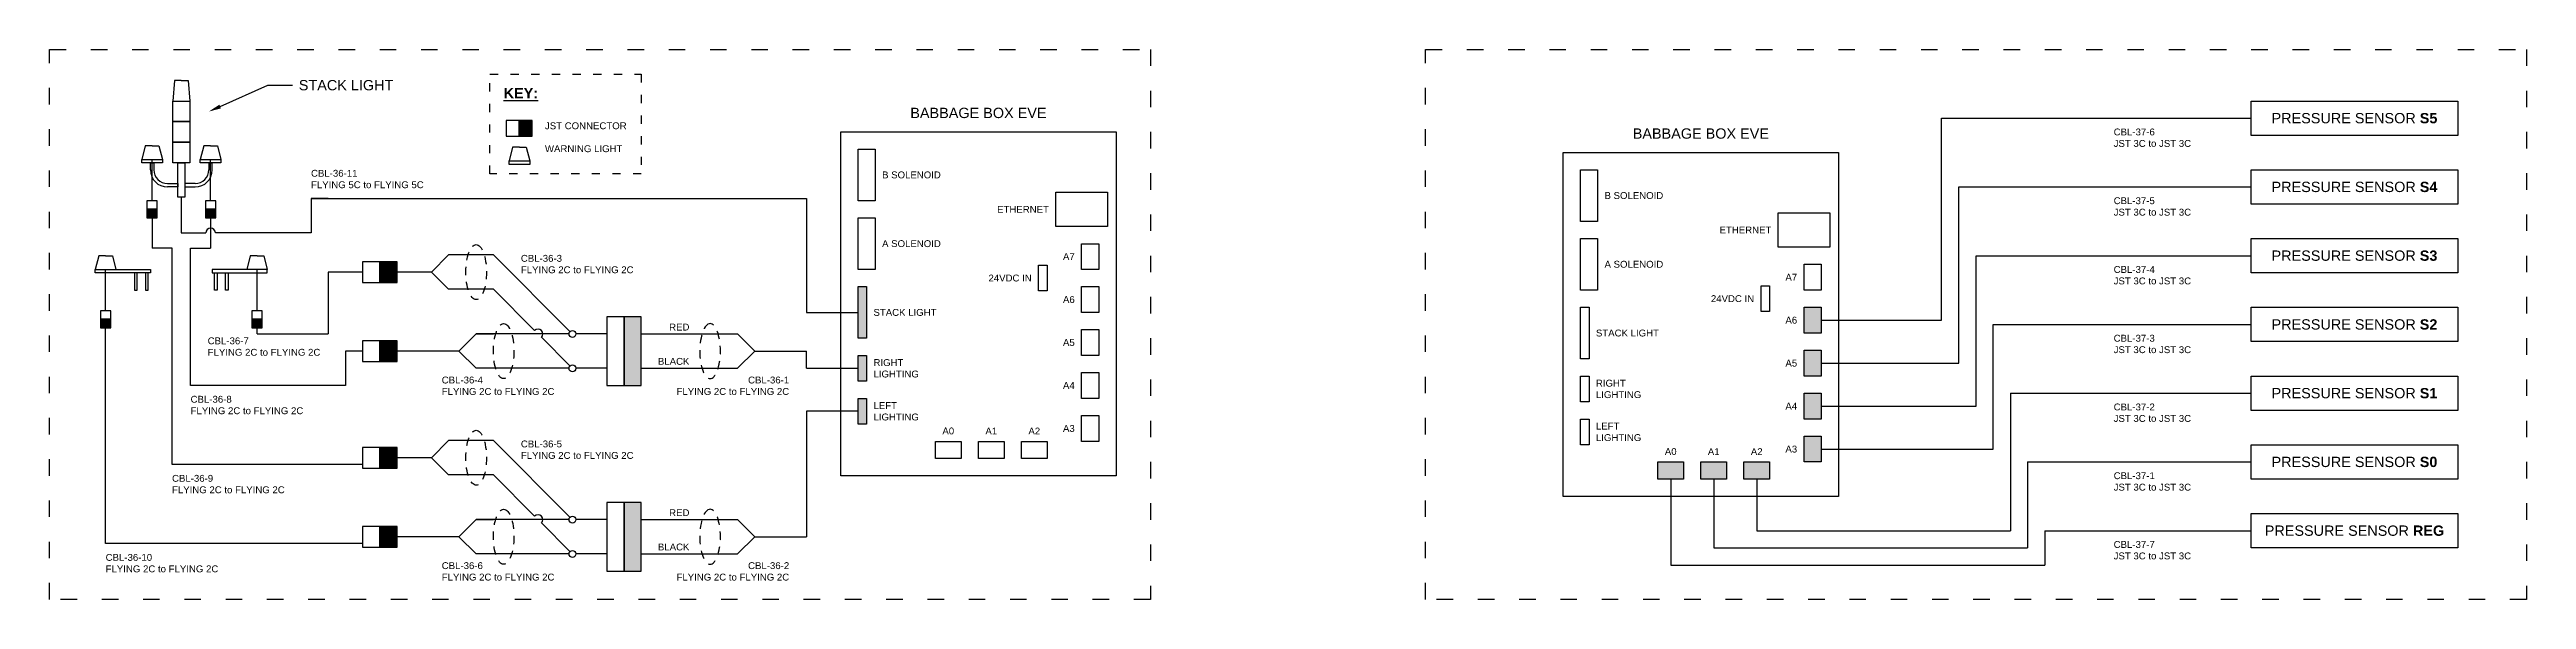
# Model space of a CAD drawing. Header units: inches. Extents: x -10 to 146, y 20 to 28.
# Drawn here: x 110.14 to 146.14, y 19.62 to 27.62 of the extents above; entities that cross this region are included whole.
import ezdxf
from ezdxf import colors
from ezdxf.entities.mleader import LeaderData, LeaderLine
from ezdxf.math import Vec2, Vec3

# ---------------------------------------------------------------- set-up
doc = ezdxf.new("R2010")
doc.units = ezdxf.units.IN
doc.header["$MEASUREMENT"] = 0
doc.linetypes.add('ACAD_ISO02W100', pattern=[15, 12, -3])
doc.linetypes.add('ACAD_ISO03W100', pattern=[30, 12, -18])
doc.styles.get("Standard").update_dxf_attribs({"font": 'arial.ttf'})

msp = doc.modelspace()

# ---------------------------------------------------------------- hatches: boundary and pattern name
h = msp.add_hatch(color=3)
h.dxf.hatch_style = 1
h.paths.add_polyline_path([(116.97, 26.362), (117.157, 26.362), (117.157, 26.587), (116.97, 26.587)])
h = msp.add_hatch(color=3)
h.dxf.hatch_style = 1
h.paths.add_polyline_path([(111.56, 25.296), (111.56, 25.171), (111.71, 25.171), (111.71, 25.296)])
h = msp.add_hatch(color=3)
h.dxf.hatch_style = 1
h.paths.add_polyline_path([(112.41, 25.296), (112.41, 25.171), (112.56, 25.171), (112.56, 25.296)])
h = msp.add_hatch(color=3)
h.dxf.hatch_style = 1
h.paths.add_polyline_path([(114.945, 24.233), (115.195, 24.233), (115.195, 24.533), (114.945, 24.533)])
h = msp.add_hatch(color=3)
h.dxf.hatch_style = 1
h.paths.add_polyline_path([(121.895, 23.421), (122.02, 23.421), (122.02, 24.171), (121.895, 24.171)])
h.paths.add_polyline_path([(121.895, 22.796), (122.02, 22.796), (122.02, 23.171), (121.895, 23.171)])
h.paths.add_polyline_path([(122.02, 22.546), (121.895, 22.546), (121.895, 22.171), (122.02, 22.171)])
h = msp.add_hatch(color=3)
h.dxf.hatch_style = 1
h.paths.add_polyline_path([(133.895, 21.621), (133.52, 21.621), (133.52, 21.371), (133.895, 21.371)])
h.paths.add_polyline_path([(134.52, 21.621), (134.145, 21.621), (134.145, 21.371), (134.52, 21.371)])
h.paths.add_polyline_path([(135.145, 21.621), (134.77, 21.621), (134.77, 21.371), (135.145, 21.371)])
h.paths.add_polyline_path([(135.895, 21.996), (135.645, 21.996), (135.645, 21.621), (135.895, 21.621)])
h.paths.add_polyline_path([(135.895, 22.621), (135.645, 22.621), (135.645, 22.246), (135.895, 22.246)])
h.paths.add_polyline_path([(135.895, 23.246), (135.645, 23.246), (135.645, 22.871), (135.895, 22.871)])
h.paths.add_polyline_path([(135.895, 23.871), (135.645, 23.871), (135.645, 23.496), (135.895, 23.496)])
h = msp.add_hatch(color=3)
h.dxf.hatch_style = 1
h.paths.add_polyline_path([(110.885, 23.696), (110.885, 23.571), (111.035, 23.571), (111.035, 23.696)])
h = msp.add_hatch(color=3)
h.dxf.hatch_style = 1
h.paths.add_polyline_path([(113.085, 23.696), (113.085, 23.571), (113.235, 23.571), (113.235, 23.696)])
h = msp.add_hatch(color=3)
h.dxf.hatch_style = 1
h.paths.add_polyline_path([(118.745, 23.733), (118.495, 23.733), (118.495, 22.733), (118.745, 22.733)])
h = msp.add_hatch(color=3)
h.dxf.hatch_style = 1
h.paths.add_polyline_path([(114.945, 23.083), (115.195, 23.083), (115.195, 23.383), (114.945, 23.383)])
h = msp.add_hatch(color=3)
h.dxf.hatch_style = 1
h.paths.add_polyline_path([(114.945, 21.533), (115.195, 21.533), (115.195, 21.833), (114.945, 21.833)])
h = msp.add_hatch(color=3)
h.dxf.hatch_style = 1
h.paths.add_polyline_path([(118.745, 21.033), (118.495, 21.033), (118.495, 20.033), (118.745, 20.033)])
h = msp.add_hatch(color=3)
h.dxf.hatch_style = 1
h.paths.add_polyline_path([(114.945, 20.383), (115.195, 20.383), (115.195, 20.683), (114.945, 20.683)])

# ---------------------------------------------------------------- linework, layer by layer
for p, q in [((111.96, 27.171), (111.935, 26.871)), ((112.06, 27.171), (111.96, 27.171)), ((112.06, 27.171), (112.16, 27.171)), ((112.16, 27.171), (112.185, 26.871)), ((111.535, 26.221), (111.485, 26.021)), ((111.635, 26.221), (111.535, 26.221)), ((111.66, 25.971), (111.61, 25.971)), ((111.635, 26.221), (111.735, 26.221)), ((111.735, 26.221), (111.785, 26.021)), ((112.385, 26.221), (112.335, 26.021)), ((112.485, 26.221), (112.385, 26.221)), ((112.46, 25.971), (112.51, 25.971)), ((112.485, 26.221), (112.585, 26.221)), ((112.585, 26.221), (112.635, 26.021)), ((116.874, 26.2), (116.824, 26)), ((116.974, 26.2), (116.874, 26.2)), ((116.974, 26.2), (117.074, 26.2)), ((117.074, 26.2), (117.124, 26)), ((110.86, 24.621), (110.81, 24.421)), ((110.96, 24.621), (110.86, 24.621)), ((110.96, 24.621), (111.06, 24.621)), ((111.06, 24.621), (111.11, 24.421)), ((113.06, 24.621), (113.01, 24.421)), ((113.16, 24.621), (113.06, 24.621)), ((113.16, 24.621), (113.26, 24.621)), ((113.26, 24.621), (113.31, 24.421))]:
    msp.add_line(p, q)
at = {"color": 3}
for p, q in [((137.645, 26.621), (142.145, 26.621)), ((137.645, 23.683), (137.645, 26.621)), ((111.635, 25.421), (111.635, 26.021)), ((112.485, 25.421), (112.485, 26.021)), ((137.895, 25.621), (142.145, 25.621)), ((137.895, 23.058), (137.895, 25.621)), ((112.06, 25.471), (112.06, 24.952)), ((113.945, 25.452), (121.145, 25.452)), ((114.195, 25.452), (113.945, 25.452)), ((113.945, 25.452), (113.945, 24.952)), ((121.145, 25.452), (121.145, 23.796)), ((111.635, 25.171), (111.635, 24.733)), ((112.06, 24.952), (112.415, 24.952)), ((112.485, 25.171), (112.485, 24.733)), ((113.945, 24.952), (112.555, 24.952)), ((111.925, 24.733), (111.635, 24.733)), ((111.925, 21.583), (111.925, 24.733)), ((112.195, 22.733), (112.195, 24.733)), ((112.195, 24.733), (112.485, 24.733)), ((115.695, 24.383), (115.945, 24.633)), ((116.595, 24.633), (115.945, 24.633)), ((117.709, 23.518), (116.595, 24.633)), ((138.145, 24.621), (142.145, 24.621)), ((138.145, 22.433), (138.145, 24.621)), ((110.96, 23.821), (110.96, 24.421)), ((113.16, 23.821), (113.16, 24.421)), ((114.695, 24.383), (114.195, 24.383)), ((114.195, 24.383), (114.195, 23.483)), ((115.695, 24.383), (115.195, 24.383)), ((115.695, 24.383), (115.945, 24.133)), ((116.595, 24.133), (115.945, 24.133)), ((117.195, 23.533), (116.595, 24.133)), ((121.145, 23.796), (121.895, 23.796)), ((110.96, 20.433), (110.96, 23.571)), ((113.16, 23.483), (113.16, 23.571)), ((113.16, 23.483), (114.195, 23.483)), ((116.095, 23.233), (116.345, 23.483)), ((117.695, 23.483), (116.345, 23.483)), ((116.345, 23.483), (116.595, 23.483)), ((117.709, 23.018), (117.294, 23.434)), ((118.245, 23.483), (117.795, 23.483)), ((118.745, 23.483), (120.145, 23.483)), ((120.395, 23.233), (120.145, 23.483)), ((135.895, 23.683), (137.645, 23.683)), ((138.395, 23.621), (142.145, 23.621)), ((138.395, 21.808), (138.395, 23.621)), ((114.695, 23.233), (114.445, 23.233)), ((114.445, 23.233), (114.445, 22.733)), ((116.095, 23.233), (115.195, 23.233)), ((116.095, 23.233), (116.345, 22.983)), ((120.395, 23.233), (120.145, 22.983)), ((120.395, 23.233), (121.145, 23.233)), ((121.145, 22.983), (121.145, 23.233)), ((135.895, 23.058), (137.895, 23.058)), ((114.445, 22.733), (112.195, 22.733)), ((117.695, 22.983), (116.345, 22.983)), ((118.245, 22.983), (117.795, 22.983)), ((118.745, 22.983), (120.145, 22.983)), ((121.145, 22.983), (121.895, 22.983)), ((121.145, 22.358), (121.145, 20.533)), ((121.895, 22.358), (121.145, 22.358)), ((135.895, 22.433), (138.145, 22.433)), ((138.645, 22.621), (142.145, 22.621)), ((138.645, 22.621), (138.645, 20.621)), ((115.695, 21.683), (115.195, 21.683)), ((115.695, 21.683), (115.945, 21.933)), ((115.695, 21.683), (115.945, 21.433)), ((116.595, 21.933), (115.945, 21.933)), ((117.709, 20.818), (116.595, 21.933)), ((135.895, 21.808), (138.395, 21.808)), ((138.895, 21.621), (142.145, 21.621)), ((138.895, 21.621), (138.895, 20.371)), ((114.695, 21.583), (111.925, 21.583)), ((116.595, 21.433), (115.945, 21.433)), ((117.195, 20.833), (116.595, 21.433)), ((133.707, 21.371), (133.707, 20.121)), ((134.332, 21.371), (134.332, 20.371)), ((134.957, 21.371), (134.957, 20.621)), ((116.095, 20.533), (115.195, 20.533)), ((116.095, 20.533), (116.345, 20.783)), ((116.095, 20.533), (116.345, 20.283)), ((117.695, 20.783), (116.345, 20.783)), ((116.345, 20.783), (116.595, 20.783)), ((117.709, 20.318), (117.294, 20.734)), ((118.245, 20.783), (117.795, 20.783)), ((118.745, 20.783), (120.145, 20.783)), ((120.395, 20.533), (120.145, 20.783)), ((120.395, 20.533), (120.145, 20.283)), ((120.395, 20.533), (121.145, 20.533)), ((134.957, 20.621), (138.645, 20.621)), ((139.145, 20.621), (142.145, 20.621)), ((139.145, 20.621), (139.145, 20.121)), ((114.695, 20.433), (110.96, 20.433)), ((117.695, 20.283), (116.345, 20.283)), ((118.245, 20.283), (117.795, 20.283)), ((118.745, 20.283), (120.145, 20.283)), ((134.332, 20.371), (138.895, 20.371)), ((133.707, 20.121), (139.145, 20.121))]:
    msp.add_line(p, q, dxfattribs=at)
at = {"linetype": 'ACAD_ISO03W100', "ltscale": 0.02}
for points in [[(110.145, 27.621), (126.145, 27.621), (126.145, 19.621), (110.145, 19.621)], [(130.145, 27.621), (146.145, 27.621), (146.145, 19.621), (130.145, 19.621)]]:
    msp.add_lwpolyline(points, close=True, dxfattribs=at)
at = {"linetype": 'ACAD_ISO03W100', "ltscale": 0.01}
msp.add_lwpolyline([(116.545, 27.261), (118.745, 27.261), (118.745, 25.811), (116.545, 25.811)], close=True, dxfattribs=at)
for points in [[(111.935, 26.871), (112.185, 26.871), (112.185, 26.571), (111.935, 26.571)], [(142.145, 26.871), (145.145, 26.871), (145.145, 26.371), (142.145, 26.371)], [(111.935, 26.571), (112.185, 26.571), (112.185, 26.271), (111.935, 26.271)], [(121.645, 26.421), (125.645, 26.421), (125.645, 21.421), (121.645, 21.421)], [(111.485, 26.021), (111.785, 26.021), (111.785, 25.971), (111.485, 25.971)], [(111.935, 26.271), (112.185, 26.271), (112.185, 25.971), (111.935, 25.971)], [(112.01, 25.971), (112.11, 25.971), (112.11, 25.471), (112.01, 25.471)], [(112.335, 26.021), (112.635, 26.021), (112.635, 25.971), (112.335, 25.971)], [(116.824, 26), (117.124, 26), (117.124, 25.95), (116.824, 25.95)], [(121.895, 26.171), (122.145, 26.171), (122.145, 25.421), (121.895, 25.421)], [(132.395, 25.871), (132.645, 25.871), (132.645, 25.121), (132.395, 25.121)], [(142.145, 25.871), (145.145, 25.871), (145.145, 25.371), (142.145, 25.371)], [(125.52, 25.046), (124.77, 25.046), (124.77, 25.546), (125.52, 25.546)], [(136.02, 24.746), (135.27, 24.746), (135.27, 25.246), (136.02, 25.246)], [(121.895, 25.171), (122.145, 25.171), (122.145, 24.421), (121.895, 24.421)], [(132.395, 24.871), (132.645, 24.871), (132.645, 24.121), (132.395, 24.121)], [(142.145, 24.871), (145.145, 24.871), (145.145, 24.371), (142.145, 24.371)], [(124.52, 24.483), (124.645, 24.483), (124.645, 24.108), (124.52, 24.108)], [(125.395, 24.421), (125.145, 24.421), (125.145, 24.796), (125.395, 24.796)], [(135.895, 24.121), (135.645, 24.121), (135.645, 24.496), (135.895, 24.496)], [(110.81, 24.421), (111.61, 24.421), (111.61, 24.371), (110.81, 24.371)], [(111.42, 24.371), (111.38, 24.371), (111.38, 24.121), (111.42, 24.121)], [(111.58, 24.371), (111.54, 24.371), (111.54, 24.121), (111.58, 24.121)], [(113.31, 24.421), (112.51, 24.421), (112.51, 24.371), (113.31, 24.371)], [(112.54, 24.371), (112.58, 24.371), (112.58, 24.121), (112.54, 24.121)], [(112.7, 24.371), (112.74, 24.371), (112.74, 24.121), (112.7, 24.121)], [(121.895, 24.171), (122.02, 24.171), (122.02, 23.421), (121.895, 23.421)], [(125.395, 23.796), (125.145, 23.796), (125.145, 24.171), (125.395, 24.171)], [(135.02, 24.183), (135.145, 24.183), (135.145, 23.808), (135.02, 23.808)], [(132.395, 23.871), (132.52, 23.871), (132.52, 23.121), (132.395, 23.121)], [(135.895, 23.496), (135.645, 23.496), (135.645, 23.871), (135.895, 23.871)], [(142.145, 23.871), (145.145, 23.871), (145.145, 23.371), (142.145, 23.371)], [(125.395, 23.171), (125.145, 23.171), (125.145, 23.546), (125.395, 23.546)], [(121.895, 23.171), (122.02, 23.171), (122.02, 22.796), (121.895, 22.796)], [(135.895, 22.871), (135.645, 22.871), (135.645, 23.246), (135.895, 23.246)], [(125.395, 22.546), (125.145, 22.546), (125.145, 22.921), (125.395, 22.921)], [(132.395, 22.871), (132.52, 22.871), (132.52, 22.496), (132.395, 22.496)], [(142.145, 22.871), (145.145, 22.871), (145.145, 22.371), (142.145, 22.371)], [(121.895, 22.546), (122.02, 22.546), (122.02, 22.171), (121.895, 22.171)], [(135.895, 22.246), (135.645, 22.246), (135.645, 22.621), (135.895, 22.621)], [(125.395, 21.921), (125.145, 21.921), (125.145, 22.296), (125.395, 22.296)], [(132.395, 22.246), (132.52, 22.246), (132.52, 21.871), (132.395, 21.871)], [(135.895, 21.621), (135.645, 21.621), (135.645, 21.996), (135.895, 21.996)], [(123.02, 21.671), (123.02, 21.921), (123.395, 21.921), (123.395, 21.671)], [(123.645, 21.671), (123.645, 21.921), (124.02, 21.921), (124.02, 21.671)], [(124.27, 21.671), (124.27, 21.921), (124.645, 21.921), (124.645, 21.671)], [(133.52, 21.371), (133.52, 21.621), (133.895, 21.621), (133.895, 21.371)], [(134.145, 21.371), (134.145, 21.621), (134.52, 21.621), (134.52, 21.371)], [(134.77, 21.371), (134.77, 21.621), (135.145, 21.621), (135.145, 21.371)], [(142.145, 21.871), (145.145, 21.871), (145.145, 21.371), (142.145, 21.371)], [(142.145, 20.871), (145.145, 20.871), (145.145, 20.371), (142.145, 20.371)]]:
    msp.add_lwpolyline(points, close=True)
at = {"color": 3}
for points in [[(116.97, 26.587), (116.782, 26.587), (116.782, 26.362), (116.97, 26.362)], [(117.157, 26.587), (116.97, 26.587), (116.97, 26.362), (117.157, 26.362)], [(111.71, 25.296), (111.71, 25.421), (111.56, 25.421), (111.56, 25.296)], [(111.71, 25.171), (111.71, 25.296), (111.56, 25.296), (111.56, 25.171)], [(112.56, 25.296), (112.56, 25.421), (112.41, 25.421), (112.41, 25.296)], [(112.56, 25.171), (112.56, 25.296), (112.41, 25.296), (112.41, 25.171)], [(114.945, 24.533), (114.695, 24.533), (114.695, 24.233), (114.945, 24.233)], [(115.195, 24.533), (114.945, 24.533), (114.945, 24.233), (115.195, 24.233)], [(111.035, 23.696), (111.035, 23.821), (110.885, 23.821), (110.885, 23.696)], [(113.235, 23.696), (113.235, 23.821), (113.085, 23.821), (113.085, 23.696)], [(111.035, 23.571), (111.035, 23.696), (110.885, 23.696), (110.885, 23.571)], [(113.235, 23.571), (113.235, 23.696), (113.085, 23.696), (113.085, 23.571)], [(118.495, 23.733), (118.245, 23.733), (118.245, 22.733), (118.495, 22.733)], [(118.745, 23.733), (118.495, 23.733), (118.495, 22.733), (118.745, 22.733)], [(114.945, 23.383), (114.695, 23.383), (114.695, 23.083), (114.945, 23.083)], [(115.195, 23.383), (114.945, 23.383), (114.945, 23.083), (115.195, 23.083)], [(114.945, 21.833), (114.695, 21.833), (114.695, 21.533), (114.945, 21.533)], [(115.195, 21.833), (114.945, 21.833), (114.945, 21.533), (115.195, 21.533)], [(118.495, 21.033), (118.245, 21.033), (118.245, 20.033), (118.495, 20.033)], [(118.745, 21.033), (118.495, 21.033), (118.495, 20.033), (118.745, 20.033)], [(114.945, 20.683), (114.695, 20.683), (114.695, 20.383), (114.945, 20.383)], [(115.195, 20.683), (114.945, 20.683), (114.945, 20.383), (115.195, 20.383)]]:
    msp.add_lwpolyline(points, close=True, dxfattribs=at)
for points in [[(111.61, 25.871), (111.61, 25.971), (111.66, 25.971), (111.66, 25.871)], [(112.51, 25.871), (112.51, 25.971), (112.46, 25.971), (112.46, 25.871)], [(136.145, 24.746), (136.145, 21.121), (132.145, 21.121), (132.145, 26.121), (136.145, 26.121), (136.145, 24.746)], [(111.86, 25.671), (112.01, 25.671), (112.01, 25.621), (111.86, 25.621)], [(112.26, 25.671), (112.11, 25.671), (112.11, 25.621), (112.26, 25.621)]]:
    msp.add_lwpolyline(points)
for centre in [(117.745, 23.483), (117.745, 22.983), (117.745, 20.783), (117.745, 20.283)]:
    msp.add_circle(centre, 0.05, dxfattribs=at)
for centre, radius, start, end in [((111.86, 25.871), 0.25, 180, 270), ((111.86, 25.871), 0.2, 180, 270), ((112.26, 25.871), 0.2, 270, 0), ((112.26, 25.871), 0.25, 270, 0)]:
    msp.add_arc(centre, radius, start, end)
for centre, start, end in [((112.485, 24.952), 0, 180), ((117.245, 23.483), 315, 135), ((117.245, 20.783), 315, 135)]:
    msp.add_arc(centre, 0.07, start, end, dxfattribs=at)
at = {"linetype": 'ACAD_ISO02W100', "ltscale": 0.01}
for centre in [(116.345, 24.383), (116.745, 23.233), (116.345, 21.683), (116.745, 20.533)]:
    msp.add_ellipse(centre, major_axis=(0, 0.4), ratio=0.375, dxfattribs=at)
at = {"linetype": 'ACAD_ISO02W100', "ltscale": 0.01, "extrusion": (0, 0, -1)}
for centre in [(119.745, 23.233), (119.745, 20.533)]:
    msp.add_ellipse(centre, major_axis=(0, 0.4), ratio=0.375, dxfattribs=at)

# ---------------------------------------------------------------- texts
at = {"color": 3}
for s, insert, char_height, width, attachment_point in [('{\\fArial|b1|i0|c0|p34;\\L\\C256;KEY:\\P\\P\\l^I\\fArial|b0|i0|c0|p34;\\H0.66667x;JST CONNECTOR\\P\\P^IWARNING LIGHT}', (116.745, 27.061), 0.15, 3, 1), ('{\\C256;CBL-37-6\\PJST 3C to JST 3C}', (140.145, 26.471), 0.1, 4.46392, 1), ('{\\C256;CBL-36-11\\PFLYING 5C to FLYING 5C}', (113.945, 25.602), 0.1, 4.46392, 7), ('{\\C256;CBL-37-5\\PJST 3C to JST 3C}', (140.145, 25.471), 0.1, 4.46392, 1), ('{\\C256;CBL-36-3\\PFLYING 2C to FLYING 2C}', (116.995, 24.633), 0.1, 4.46392, 1), ('{\\C256;CBL-37-4\\PJST 3C to JST 3C}', (140.145, 24.471), 0.1, 4.46392, 1), ('{\\C256;CBL-36-7\\PFLYING 2C to FLYING 2C}', (112.443, 23.433), 0.1, 4.46392, 1), ('{\\C256;RED}', (119.445, 23.533), 0.1, 4.46392, 9), ('{\\C256;CBL-37-3\\PJST 3C to JST 3C}', (140.145, 23.471), 0.1, 4.46392, 1), ('{\\C256;BLACK}', (119.445, 23.033), 0.1, 4.46392, 9), ('{\\C256;CBL-36-4\\PFLYING 2C to FLYING 2C}', (115.845, 22.863), 0.1, 4.46392, 1), ('{\\C256;CBL-36-1\\PFLYING 2C to FLYING 2C}', (120.895, 22.863), 0.1, 4.46392, 3), ('{\\C256;CBL-36-8\\PFLYING 2C to FLYING 2C}', (112.195, 22.583), 0.1, 4.46392, 1), ('{\\C256;CBL-37-2\\PJST 3C to JST 3C}', (140.145, 22.471), 0.1, 4.46392, 1), ('{\\C256;CBL-36-5\\PFLYING 2C to FLYING 2C}', (116.995, 21.933), 0.1, 4.46392, 1), ('{\\C256;CBL-36-9\\PFLYING 2C to FLYING 2C}', (111.925, 21.433), 0.1, 4.46392, 1), ('{\\C256;CBL-37-1\\PJST 3C to JST 3C}', (140.145, 21.471), 0.1, 4.46392, 1), ('{\\C256;RED}', (119.445, 20.833), 0.1, 4.46392, 9), ('{\\C256;CBL-36-10\\PFLYING 2C to FLYING 2C}', (110.96, 20.283), 0.1, 4.46392, 1), ('{\\C256;CBL-36-6\\PFLYING 2C to FLYING 2C}', (115.845, 20.163), 0.1, 4.46392, 1), ('{\\C256;BLACK}', (119.445, 20.333), 0.1, 4.46392, 9), ('{\\C256;CBL-36-2\\PFLYING 2C to FLYING 2C}', (120.895, 20.163), 0.1, 4.46392, 3), ('{\\C256;CBL-37-7\\PJST 3C to JST 3C}', (140.145, 20.471), 0.1, 4.46392, 1)]:
    msp.add_mtext(s, dxfattribs=dict(at, insert=insert, char_height=char_height, width=width, attachment_point=attachment_point))
for s, width, heights, insert, char_height, attachment_point in [('{\\C256;BABBAGE BOX EVE}', 3.7554, [0.155], (123.645, 26.621), 0.15, 8), ('{\\C256;PRESSURE SENSOR \\fArial|b1|i0|c0|p34;S5}', 2.92638, [0], (143.645, 26.621), 0.15, 5), ('{\\C256;BABBAGE BOX EVE}', 3.7554, [0.155], (134.145, 26.321), 0.15, 8), ('{\\C256;B SOLENOID}', 1.28151, [0], (122.245, 25.796), 0.1, 4), ('{\\C256;PRESSURE SENSOR \\fArial|b1|i0|c0|p34;S4}', 2.92638, [0], (143.645, 25.621), 0.15, 5), ('{\\C256;ETHERNET}', 0.80609, [0], (124.67, 25.296), 0.1, 6), ('{\\C256;B SOLENOID}', 1.28151, [0], (132.745, 25.496), 0.1, 4), ('{\\C256;A SOLENOID}', 1.28151, [0], (122.245, 24.796), 0.1, 4), ('{\\C256;ETHERNET}', 0.80609, [0], (135.17, 24.996), 0.1, 6), ('{\\C256;A7}', 0.80609, [0], (125.045, 24.608), 0.1, 6), ('{\\C256;A SOLENOID}', 1.28151, [0], (132.745, 24.496), 0.1, 4), ('{\\C256;PRESSURE SENSOR \\fArial|b1|i0|c0|p34;S3}', 2.92638, [0], (143.645, 24.621), 0.15, 5), ('{\\C256;24VDC IN}', 0.80609, [0], (124.42, 24.296), 0.1, 6), ('{\\C256;A7}', 0.80609, [0], (135.545, 24.308), 0.1, 6), ('{\\C256;STACK LIGHT}', 0.86744, [0], (122.12, 23.796), 0.1, 4), ('{\\C256;A6}', 0.80609, [0], (125.045, 23.983), 0.1, 6), ('{\\C256;24VDC IN}', 0.80609, [0], (134.92, 23.996), 0.1, 6), ('{\\C256;A5}', 0.80609, [0], (125.045, 23.358), 0.1, 6), ('{\\C256;STACK LIGHT}', 0.86744, [0], (132.62, 23.496), 0.1, 4), ('{\\C256;A6}', 0.80609, [0], (135.545, 23.683), 0.1, 6), ('{\\C256;PRESSURE SENSOR \\fArial|b1|i0|c0|p34;S2}', 2.92638, [0], (143.645, 23.621), 0.15, 5), ('{\\C256;RIGHT LIGHTING}', 0.97479, [0], (122.12, 22.983), 0.1, 4), ('{\\C256;A5}', 0.80609, [0], (135.545, 23.058), 0.1, 6), ('{\\C256;A4}', 0.80609, [0], (125.045, 22.733), 0.1, 6), ('{\\C256;RIGHT LIGHTING}', 0.97479, [0], (132.62, 22.683), 0.1, 4), ('{\\C256;PRESSURE SENSOR \\fArial|b1|i0|c0|p34;S1}', 2.92638, [0], (143.645, 22.621), 0.15, 5), ('{\\C256;LEFT LIGHTING}', 0.80609, [0], (122.12, 22.358), 0.1, 4), ('{\\C256;A4}', 0.80609, [0], (135.545, 22.433), 0.1, 6), ('{\\C256;A0}', 0.80609, [0], (123.207, 22.021), 0.1, 8), ('{\\C256;A1}', 0.80609, [0], (123.832, 22.021), 0.1, 8), ('{\\C256;A2}', 0.80609, [0], (124.457, 22.021), 0.1, 8), ('{\\C256;A3}', 0.80609, [0], (125.045, 22.108), 0.1, 6), ('{\\C256;LEFT LIGHTING}', 0.80609, [0], (132.62, 22.058), 0.1, 4), ('{\\C256;A0}', 0.80609, [0], (133.707, 21.721), 0.1, 8), ('{\\C256;A1}', 0.80609, [0], (134.332, 21.721), 0.1, 8), ('{\\C256;A2}', 0.80609, [0], (134.957, 21.721), 0.1, 8), ('{\\C256;A3}', 0.80609, [0], (135.545, 21.808), 0.1, 6), ('{\\C256;PRESSURE SENSOR \\fArial|b1|i0|c0|p34;S0}', 2.92638, [0], (143.645, 21.621), 0.15, 5), ('{\\C256;PRESSURE SENSOR \\fArial|b1|i0|c0|p34;REG}', 2.92638, [0], (143.645, 20.621), 0.15, 5)]:
    msp.add_mtext_dynamic_manual_height_columns(s, width=width, gutter_width=1, heights=heights, dxfattribs=dict(at, insert=insert, char_height=char_height, attachment_point=attachment_point))

# ---------------------------------------------------------------- leaders
ml = msp.add_multileader_mtext('Standard')
ml.set_content('\\pxsm1.2;STACK LIGHT', color=256)
ml.set_leader_properties()
ml.build(insert=Vec2(0, 0))
ml.multileader.update_dxf_attribs({"dogleg_length": 0.36, "arrow_head_size": 0.18})
ctx = ml.context
ctx.base_point, ctx.char_height, ctx.arrow_head_size, ctx.landing_gap_size, ctx.plane_origin = Vec3(113.678, 27.101), 0.15, 0.18, 0.09, Vec3(118.49, 27.947)
notes = []
notes.append((ctx, [(1, (1, 1, 0), (113.318, 27.101), (1, 0), 0.36, [(0, [(112.46, 26.718)], 0, [])])]))
ctx.mtext.insert, ctx.mtext.width, ctx.mtext.flow_direction = Vec3(113.768, 27.177), 1.4456, 5
for ctx, leaders in notes:
    for number, flags, end, landing, length, lines in leaders:
        leader = LeaderData()
        leader.index, (leader.has_last_leader_line, leader.has_dogleg_vector, leader.attachment_direction) = number, flags
        leader.last_leader_point, leader.dogleg_vector, leader.dogleg_length = Vec3(end), Vec3(landing), length
        for number, points, colour, breaks in lines:
            line = LeaderLine()
            line.index, line.vertices, line.color, line.breaks = number, Vec3.list(points), colors.encode_raw_color(colour), breaks
            leader.lines.append(line)
        ctx.leaders.append(leader)

doc.saveas('drawing.dxf')
